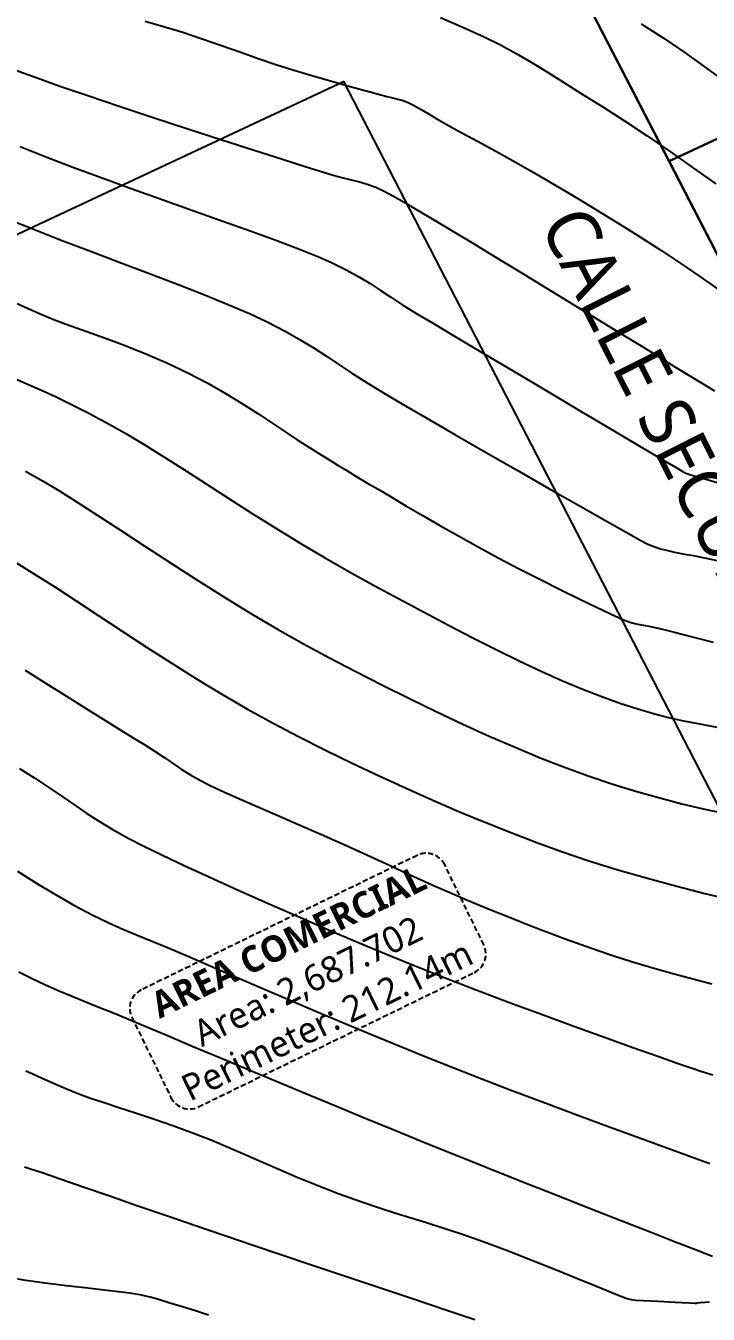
# Model space of a CAD drawing. Header units: millimetres. Extents: x 589115 to 589956, y 1306773 to 1307394.
# Drawn here: x 589312.5 to 589344.9, y 1307007.1 to 1307068.4 of the extents above; entities that cross this region are included whole.
import ezdxf
from ezdxf.enums import TextEntityAlignment as Align

# ---------------------------------------------------------------- set-up
doc = ezdxf.new("R2010")
doc.units = ezdxf.units.MM
doc.linetypes.add('DASHED2', pattern=[0.375, 0.25, -0.125])
doc.layers.add('_BLOQUES', color=9, linetype='Continuous', lineweight=20)
doc.layers.add('_TEXTO', color=3, linetype='Continuous', lineweight=25)
for name, color, linetype in [('_BREAKLINES CORRIDOR', 7, 'Continuous'), ('C-PROP-LINE', 230, 'Continuous'), ('C-PROP-TEXT', 255, 'Continuous'), ('C-TOPO-MAJR', 9, 'Continuous'), ('C-TOPO-MINR', 8, 'Continuous')]:
    doc.layers.add(name, color=color, linetype=linetype)
doc.styles.add('ST - ETIQUETAS', font='', dxfattribs={"height": 2.5})
doc.styles.get('ST - ETIQUETAS').set_extended_font_data('Roboto Thin')

msp = doc.modelspace()

# ---------------------------------------------------------------- linework, layer by layer
at = {"layer": '_BLOQUES', "color": 140, "linetype": 'Continuous', "lineweight": 25}
msp.add_polyline3d([(589338.433, 1307070.797, 0), (589374.685, 1307087.774, 0), (589402.218, 1307034.462, 0), (589365.965, 1307017.488, 0), (589338.433, 1307070.797, 0)], dxfattribs=at)
at = {"layer": '_BREAKLINES CORRIDOR', "flags": 128}
for points in [[(589368.663, 1307012.265), (589338.433, 1307070.797), (589374.685, 1307087.774), (589405.888, 1307027.354)], [(589289.684, 1307047.968), (589327.557, 1307065.704), (589357.462, 1307007.818)], [(589327.557, 1307065.704), (589357.462, 1307007.818)]]:
    msp.add_lwpolyline(points, dxfattribs=at)
at = {"layer": 'C-PROP-LINE', "color": 4, "linetype": 'Continuous', "lineweight": 25}
for points in [[(589356.559, 1307079.286, 0), (589338.433, 1307070.797, 0), (589343.021, 1307061.913, 0), (589361.148, 1307070.4, 0), (589361.148, 1307070.401, 0), (589356.559, 1307079.286, 0)], [(589361.148, 1307070.4, 0), (589343.021, 1307061.913, 0), (589347.61, 1307053.028, 0), (589365.737, 1307061.515, 0), (589365.736, 1307061.516, 0), (589361.148, 1307070.4, 0)]]:
    msp.add_polyline3d(points, dxfattribs=at)
at = {"layer": 'C-TOPO-MAJR', "color": 40, "linetype": 'Continuous', "lineweight": -3}
for points, elevation in [([(589318.137, 1307068.564), (589319.016, 1307068.325), (589319.924, 1307068.046), (589320.848, 1307067.739), (589321.771, 1307067.419), (589322.679, 1307067.096), (589323.557, 1307066.786), (589324.389, 1307066.5), (589325.16, 1307066.252), (589326.002, 1307066), (589326.823, 1307065.762), (589327.595, 1307065.545), (589328.289, 1307065.354), (589328.876, 1307065.194), (589329.327, 1307065.073), (589329.612, 1307064.995), (589329.899, 1307064.922), (589330.125, 1307064.871), (589330.348, 1307064.811), (589330.623, 1307064.709), (589330.906, 1307064.571), (589331.242, 1307064.38), (589331.632, 1307064.146), (589332.074, 1307063.881), (589332.569, 1307063.595), (589332.967, 1307063.376), (589333.417, 1307063.133), (589333.919, 1307062.865), (589334.471, 1307062.567), (589335.073, 1307062.238), (589335.724, 1307061.875), (589336.424, 1307061.474), (589337.093, 1307061.084), (589337.822, 1307060.654), (589338.597, 1307060.192), (589339.405, 1307059.705), (589340.231, 1307059.2), (589341.061, 1307058.685), (589341.881, 1307058.168), (589342.677, 1307057.656), (589343.578, 1307057.058), (589344.473, 1307056.448), (589345.315, 1307055.861)], 459), ([(589341.685, 1307068.451), (589342.732, 1307067.772), (589343.773, 1307067.06), (589344.794, 1307066.332), (589345.781, 1307065.605)], 459.5), ([(589312.211, 1307062.614), (589313.475, 1307062.118), (589314.711, 1307061.642), (589316.06, 1307061.14), (589317.485, 1307060.622), (589318.947, 1307060.098), (589320.408, 1307059.579), (589321.829, 1307059.073), (589323.171, 1307058.592), (589324.397, 1307058.145), (589325.469, 1307057.742), (589326.346, 1307057.394), (589326.993, 1307057.109), (589327.721, 1307056.743), (589328.314, 1307056.414), (589328.824, 1307056.103), (589329.303, 1307055.79), (589329.803, 1307055.458), (589330.375, 1307055.086), (589331.073, 1307054.657), (589331.776, 1307054.238), (589332.834, 1307053.608), (589334.159, 1307052.82), (589335.662, 1307051.926), (589337.253, 1307050.98), (589338.844, 1307050.035), (589340.346, 1307049.143), (589341.669, 1307048.357), (589342.725, 1307047.73), (589343.424, 1307047.314), (589343.678, 1307047.164), (589343.73, 1307047.137), (589343.853, 1307047.086), (589344.098, 1307046.997), (589344.322, 1307046.933), (589344.87, 1307046.779), (589345.696, 1307046.55)], 458.5), ([(589312.064, 1307055.164), (589312.585, 1307054.919), (589313.232, 1307054.631), (589313.84, 1307054.385), (589314.56, 1307054.118), (589315.371, 1307053.828), (589316.256, 1307053.509), (589317.196, 1307053.158), (589318.174, 1307052.77), (589319.17, 1307052.341), (589320.166, 1307051.867), (589321.118, 1307051.367), (589321.994, 1307050.867), (589322.799, 1307050.377), (589323.534, 1307049.905), (589324.205, 1307049.459), (589324.813, 1307049.048), (589325.363, 1307048.68), (589325.858, 1307048.364), (589326.412, 1307048.023), (589326.863, 1307047.744), (589327.261, 1307047.497), (589327.661, 1307047.252), (589328.114, 1307046.978), (589328.673, 1307046.645), (589329.197, 1307046.335), (589329.814, 1307045.968), (589330.515, 1307045.554), (589331.289, 1307045.102), (589332.126, 1307044.619), (589333.014, 1307044.115), (589333.945, 1307043.598), (589334.907, 1307043.077), (589335.9, 1307042.555), (589336.903, 1307042.043), (589337.875, 1307041.556), (589338.776, 1307041.113), (589339.565, 1307040.732), (589340.201, 1307040.428), (589340.643, 1307040.221), (589340.851, 1307040.128), (589341.018, 1307040.064), (589341.154, 1307040.022), (589341.328, 1307039.976), (589341.528, 1307039.933), (589341.799, 1307039.882), (589342.127, 1307039.819), (589342.498, 1307039.741), (589342.822, 1307039.662), (589343.264, 1307039.548), (589343.806, 1307039.407), (589344.43, 1307039.245), (589345.115, 1307039.071)], 458), ([(589312.461, 1307047.198), (589313.304, 1307046.718), (589314.045, 1307046.275), (589314.915, 1307045.728), (589315.898, 1307045.092), (589316.975, 1307044.386), (589318.129, 1307043.629), (589319.341, 1307042.837), (589320.595, 1307042.029), (589321.871, 1307041.223), (589323.153, 1307040.436), (589324.422, 1307039.687), (589325.662, 1307038.993), (589326.893, 1307038.333), (589328.146, 1307037.676), (589329.413, 1307037.028), (589330.688, 1307036.392), (589331.961, 1307035.774), (589333.226, 1307035.18), (589334.476, 1307034.613), (589335.703, 1307034.08), (589336.899, 1307033.584), (589338.057, 1307033.131), (589339.17, 1307032.726), (589340.346, 1307032.332), (589341.48, 1307031.98), (589342.573, 1307031.669), (589343.623, 1307031.395), (589344.63, 1307031.154), (589345.595, 1307030.945)], 457.5), ([(589321.145, 1307007.108), (589320.573, 1307007.286), (589319.916, 1307007.491), (589319.269, 1307007.691), (589318.726, 1307007.855), (589318.381, 1307007.952), (589318.107, 1307008.018), (589317.892, 1307008.063), (589317.676, 1307008.101), (589317.398, 1307008.146), (589317.018, 1307008.194), (589316.325, 1307008.275), (589315.421, 1307008.378), (589314.411, 1307008.497), (589313.396, 1307008.624), (589312.482, 1307008.751), (589311.771, 1307008.87)], 455.5)]:
    msp.add_lwpolyline(points, dxfattribs=dict(at, elevation=elevation))
at = {"layer": 'C-TOPO-MINR', "color": 44, "linetype": 'Continuous', "lineweight": -3}
for points, elevation in [([(589332.157, 1307068.738), (589333.258, 1307068.272), (589334.197, 1307067.845), (589335.015, 1307067.44), (589335.758, 1307067.039), (589336.47, 1307066.626), (589337.192, 1307066.182), (589337.97, 1307065.69), (589338.848, 1307065.134), (589339.868, 1307064.496), (589340.897, 1307063.84), (589341.975, 1307063.121), (589343.075, 1307062.364), (589344.168, 1307061.595), (589345.228, 1307060.838)], 459.25), ([(589311.955, 1307066.265), (589313.019, 1307065.876), (589314.095, 1307065.489), (589315.417, 1307065.033), (589316.916, 1307064.528), (589318.523, 1307063.996), (589320.17, 1307063.457), (589321.789, 1307062.932), (589323.312, 1307062.442), (589324.669, 1307062.008), (589325.793, 1307061.651), (589326.615, 1307061.392), (589327.066, 1307061.251), (589327.537, 1307061.122), (589327.917, 1307061.036), (589328.265, 1307060.957), (589328.636, 1307060.851), (589329.089, 1307060.68), (589329.483, 1307060.497), (589329.934, 1307060.259), (589330.439, 1307059.972), (589330.998, 1307059.642), (589331.609, 1307059.275), (589332.27, 1307058.876), (589332.98, 1307058.453), (589333.652, 1307058.05), (589334.675, 1307057.429), (589335.963, 1307056.643), (589337.43, 1307055.747), (589338.991, 1307054.791), (589340.558, 1307053.831), (589342.046, 1307052.919), (589343.369, 1307052.109), (589344.441, 1307051.453), (589345.175, 1307051.004)], 458.75), ([(589311.349, 1307059.283), (589312.732, 1307058.73), (589314.158, 1307058.175), (589315.6, 1307057.622), (589317.032, 1307057.079), (589318.427, 1307056.549), (589319.759, 1307056.039), (589320.999, 1307055.553), (589322.121, 1307055.098), (589323.099, 1307054.679), (589323.906, 1307054.3), (589324.794, 1307053.839), (589325.533, 1307053.422), (589326.17, 1307053.032), (589326.755, 1307052.651), (589327.336, 1307052.261), (589327.961, 1307051.845), (589328.679, 1307051.385), (589329.538, 1307050.863), (589330.387, 1307050.364), (589331.512, 1307049.711), (589332.839, 1307048.943), (589334.296, 1307048.104), (589335.81, 1307047.235), (589337.307, 1307046.377), (589338.716, 1307045.572), (589339.963, 1307044.863), (589340.975, 1307044.291), (589341.68, 1307043.898), (589342.005, 1307043.726), (589342.336, 1307043.593), (589342.61, 1307043.511), (589342.958, 1307043.423), (589343.267, 1307043.353), (589343.669, 1307043.273), (589344.151, 1307043.182), (589344.698, 1307043.076), (589345.298, 1307042.952)], 458.25), ([(589311.782, 1307051.673), (589312.529, 1307051.347), (589313.222, 1307051.039), (589313.91, 1307050.721), (589314.641, 1307050.366), (589315.464, 1307049.946), (589316.427, 1307049.434), (589317.226, 1307048.983), (589318.096, 1307048.462), (589319.026, 1307047.882), (589320.012, 1307047.254), (589321.044, 1307046.589), (589322.116, 1307045.897), (589323.22, 1307045.191), (589324.349, 1307044.48), (589325.495, 1307043.775), (589326.651, 1307043.087), (589327.809, 1307042.428), (589328.978, 1307041.784), (589330.163, 1307041.141), (589331.352, 1307040.505), (589332.535, 1307039.884), (589333.7, 1307039.284), (589334.836, 1307038.712), (589335.933, 1307038.176), (589336.978, 1307037.683), (589337.961, 1307037.24), (589338.871, 1307036.853), (589339.697, 1307036.53), (589340.682, 1307036.176), (589341.527, 1307035.898), (589342.279, 1307035.678), (589342.989, 1307035.498), (589343.706, 1307035.34), (589344.479, 1307035.188), (589345.358, 1307035.024)], 457.75), ([(589333.792, 1307006.886), (589332.376, 1307007.357), (589330.833, 1307007.872), (589329.222, 1307008.41), (589327.604, 1307008.952), (589326.04, 1307009.477), (589324.589, 1307009.965), (589323.312, 1307010.395), (589321.977, 1307010.849), (589320.574, 1307011.329), (589319.149, 1307011.819), (589317.748, 1307012.302), (589316.417, 1307012.763), (589315.202, 1307013.183), (589314.147, 1307013.547), (589313.3, 1307013.839), (589312.705, 1307014.041), (589312.409, 1307014.137)], 455.75)]:
    msp.add_lwpolyline(points, dxfattribs=dict(at, elevation=elevation))

# ---------------------------------------------------------------- texts
at = {"layer": '_TEXTO', "style": 'ST - ETIQUETAS'}
msp.add_text('CALLE SECUNDARIA # 1', height=2.5, rotation=296.77106, dxfattribs=at).set_placement((589344.966, 1307042.821), align=Align.CENTER)

# ---------------------------------------------------------------- next in the draw order: texts
at = {"layer": 'C-PROP-TEXT', "color": 3, "linetype": 'Continuous', "lineweight": -3, "insert": (589325.864, 1307022.968), "char_height": 1.25, "width": 14.72339, "attachment_point": 5, "rotation": 26, "style": 'ST - ETIQUETAS', "bg_fill": 3, "box_fill_scale": 1.28, "bg_fill_color": 256, "bg_fill_true_color": 13158600, "bg_fill_transparency": 0}
msp.add_mtext('{\\fRoboto Thin|b1|i0|c0|p2;AREA COMERCIAL}\\P{\\C1;Area: 2,687.702\\C4;\\PPerimeter: 212.14m}', dxfattribs=at)

# ---------------------------------------------------------------- next in the draw order: linework, layer by layer
at = {"layer": 'C-PROP-TEXT', "color": 30, "linetype": 'DASHED2', "lineweight": -3}
for p, q in [((589331.059, 1307028.943), (589317.957, 1307022.553)), ((589334.219, 1307024.688), (589332.363, 1307028.494)), ((589320.668, 1307016.994), (589333.77, 1307023.384)), ((589317.508, 1307021.249), (589319.364, 1307017.442))]:
    msp.add_line(p, q, dxfattribs=at)
for centre, start, end in [((589331.486, 1307028.067), 26, 116), ((589333.343, 1307024.26), 296, 26), ((589318.384, 1307021.676), 116, 206), ((589320.241, 1307017.87), 206, 296)]:
    msp.add_arc(centre, 0.975, start, end, dxfattribs=at)
at = {"layer": 'C-TOPO-MAJR', "color": 40, "linetype": 'Continuous', "lineweight": -3}
for points, elevation in [([(589312.452, 1307037.733), (589313.45, 1307037.102), (589314.408, 1307036.501), (589315.312, 1307035.936), (589316.15, 1307035.415), (589316.907, 1307034.945), (589317.571, 1307034.533), (589318.129, 1307034.186), (589318.566, 1307033.912), (589319.081, 1307033.575), (589319.484, 1307033.298), (589319.852, 1307033.045), (589320.264, 1307032.785), (589320.797, 1307032.483), (589321.263, 1307032.248), (589321.874, 1307031.963), (589322.613, 1307031.632), (589323.463, 1307031.259), (589324.407, 1307030.849), (589325.427, 1307030.406), (589326.507, 1307029.935), (589327.629, 1307029.439), (589328.672, 1307028.969), (589329.56, 1307028.562), (589330.343, 1307028.198), (589331.073, 1307027.86), (589331.8, 1307027.529), (589332.574, 1307027.187), (589333.446, 1307026.814), (589334.466, 1307026.393), (589335.512, 1307025.971), (589336.444, 1307025.601), (589337.29, 1307025.274), (589338.08, 1307024.978), (589338.841, 1307024.703), (589339.601, 1307024.44), (589340.39, 1307024.177), (589341.234, 1307023.904), (589342.25, 1307023.594), (589343.252, 1307023.309), (589344.199, 1307023.055), (589345.05, 1307022.837)], 457), ([(589312.085, 1307028.192), (589313.084, 1307027.563), (589313.99, 1307027.014), (589314.761, 1307026.577), (589315.655, 1307026.11), (589316.41, 1307025.743), (589317.084, 1307025.44), (589317.735, 1307025.167), (589318.42, 1307024.888), (589319.2, 1307024.568), (589320.132, 1307024.172), (589320.863, 1307023.854), (589321.738, 1307023.475), (589322.735, 1307023.045), (589323.836, 1307022.571), (589325.021, 1307022.064), (589326.271, 1307021.533), (589327.565, 1307020.988), (589328.884, 1307020.437), (589330.208, 1307019.89), (589331.518, 1307019.357), (589332.794, 1307018.846), (589334.129, 1307018.324), (589335.592, 1307017.763), (589337.129, 1307017.183), (589338.689, 1307016.6), (589340.216, 1307016.035), (589341.659, 1307015.505), (589342.962, 1307015.028), (589344.074, 1307014.624), (589344.941, 1307014.311)], 456.5), ([(589344.928, 1307007.713), (589344.51, 1307007.679), (589344.353, 1307007.666), (589344.297, 1307007.661), (589344.241, 1307007.658), (589343.961, 1307007.671), (589343.3, 1307007.703), (589342.499, 1307007.744), (589341.798, 1307007.781), (589341.437, 1307007.804), (589341.228, 1307007.827), (589341.024, 1307007.872), (589340.803, 1307007.957), (589340.304, 1307008.162), (589339.575, 1307008.461), (589338.666, 1307008.833), (589337.624, 1307009.254), (589336.498, 1307009.701), (589335.337, 1307010.15), (589334.188, 1307010.578), (589333.156, 1307010.944), (589332.275, 1307011.237), (589331.496, 1307011.483), (589330.769, 1307011.705), (589330.042, 1307011.929), (589329.265, 1307012.179), (589328.387, 1307012.478), (589327.357, 1307012.853), (589326.3, 1307013.26), (589325.351, 1307013.647), (589324.486, 1307014.016), (589323.676, 1307014.372), (589322.894, 1307014.717), (589322.112, 1307015.057), (589321.305, 1307015.394), (589320.444, 1307015.732), (589319.453, 1307016.097), (589318.531, 1307016.417), (589317.679, 1307016.701), (589316.898, 1307016.954), (589316.189, 1307017.184), (589315.554, 1307017.398), (589314.992, 1307017.603), (589314.382, 1307017.849), (589313.794, 1307018.1), (589313.259, 1307018.338), (589312.808, 1307018.542), (589312.471, 1307018.693)], 456)]:
    msp.add_lwpolyline(points, dxfattribs=dict(at, elevation=elevation))
at = {"layer": 'C-TOPO-MINR', "color": 44, "linetype": 'Continuous', "lineweight": -3}
for points, elevation in [([(589311.996, 1307042.862), (589312.89, 1307042.308), (589313.85, 1307041.692), (589314.868, 1307041.027), (589315.937, 1307040.322), (589317.049, 1307039.589), (589318.198, 1307038.839), (589319.375, 1307038.083), (589320.573, 1307037.332), (589321.786, 1307036.597), (589323.006, 1307035.889), (589324.225, 1307035.219), (589325.454, 1307034.576), (589326.706, 1307033.943), (589327.973, 1307033.322), (589329.249, 1307032.716), (589330.528, 1307032.128), (589331.804, 1307031.561), (589333.069, 1307031.017), (589334.318, 1307030.498), (589335.544, 1307030.009), (589336.74, 1307029.551), (589337.9, 1307029.128), (589339.207, 1307028.687), (589340.587, 1307028.26), (589341.995, 1307027.855), (589343.383, 1307027.478), (589344.704, 1307027.137), (589345.91, 1307026.839)], 457.25), ([(589312.174, 1307033.075), (589312.907, 1307032.604), (589313.67, 1307032.104), (589314.297, 1307031.677), (589314.845, 1307031.296), (589315.37, 1307030.939), (589315.929, 1307030.578), (589316.577, 1307030.189), (589317.37, 1307029.747), (589318.048, 1307029.397), (589318.935, 1307028.965), (589319.998, 1307028.463), (589321.205, 1307027.906), (589322.525, 1307027.309), (589323.926, 1307026.685), (589325.377, 1307026.048), (589326.844, 1307025.413), (589328.297, 1307024.793), (589329.704, 1307024.204), (589331.033, 1307023.658), (589332.385, 1307023.119), (589333.854, 1307022.552), (589335.392, 1307021.971), (589336.953, 1307021.392), (589338.489, 1307020.831), (589339.954, 1307020.302), (589341.301, 1307019.821), (589342.482, 1307019.403), (589343.452, 1307019.063), (589344.164, 1307018.817), (589344.569, 1307018.68), (589345.096, 1307018.514)], 456.75), ([(589312.151, 1307023.407), (589312.771, 1307023.089), (589313.373, 1307022.804), (589313.975, 1307022.539), (589314.593, 1307022.282), (589315.245, 1307022.02), (589315.948, 1307021.739), (589316.719, 1307021.426), (589317.576, 1307021.069), (589318.335, 1307020.748), (589319.278, 1307020.349), (589320.377, 1307019.887), (589321.602, 1307019.372), (589322.927, 1307018.816), (589324.324, 1307018.232), (589325.764, 1307017.632), (589327.22, 1307017.028), (589328.664, 1307016.431), (589330.068, 1307015.854), (589331.403, 1307015.31), (589332.789, 1307014.75), (589334.324, 1307014.136), (589335.948, 1307013.489), (589337.603, 1307012.834), (589339.229, 1307012.191), (589340.768, 1307011.585), (589342.159, 1307011.039), (589343.345, 1307010.574), (589344.266, 1307010.213), (589344.862, 1307009.98), (589345.075, 1307009.897)], 456.25)]:
    msp.add_lwpolyline(points, dxfattribs=dict(at, elevation=elevation))

doc.saveas('drawing.dxf')
